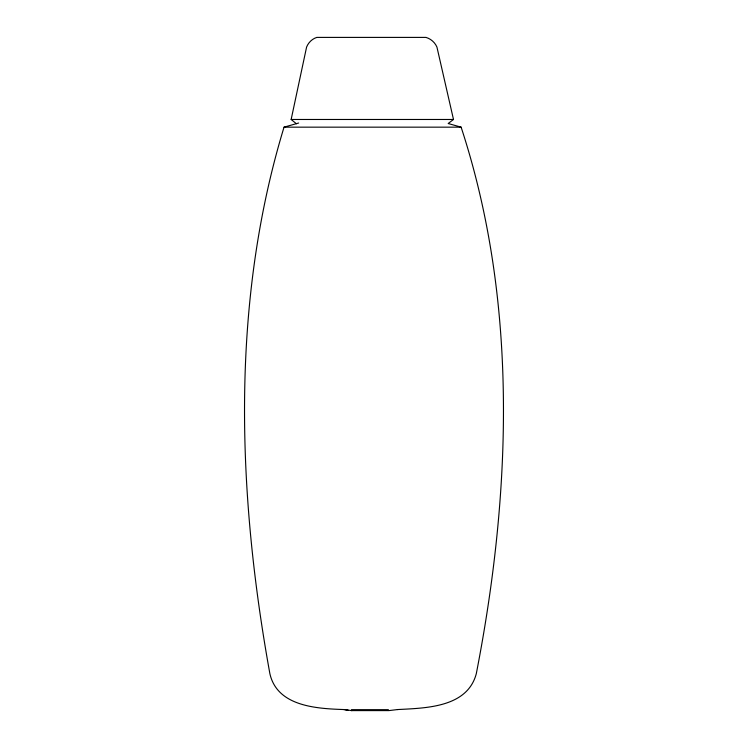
<?xml version="1.0" encoding="UTF-8"?>
<svg xmlns="http://www.w3.org/2000/svg" width="748" height="748" viewBox="0 0 748 748"><rect width="100%" height="100%" fill="white"/><g stroke="black" fill="none" stroke-linecap="round" stroke-linejoin="round"><path stroke-width="1.12" d="M296.423 123.775L291.15 119.474L306.587 47.077C308.382 42.561 312.159 38.849 316.825 37.4L425.967 37.4C430.82 38.803 434.953 42.421 436.935 47.077L453.494 119.474L448.174 123.514L461.114 127.16C518.729 302.865 511.202 494.353 476.289 673.742C467.257 707.664 425.687 708.047 397.44 709.562M298.648 123.018L284.034 127.16C230.244 303.819 237.34 493.858 269.888 673.742C277.284 706.383 316.385 708.599 343.435 709.534M388.399 709.674L351.495 709.656M397.777 709.525L388.904 710.6L351.999 710.6L343.248 709.525M291.15 119.474L453.494 119.474M284.034 127.16L461.114 127.16M350.934 710.544L351.999 710.6M344.753 709.674L348.222 710.217"/></g></svg>
